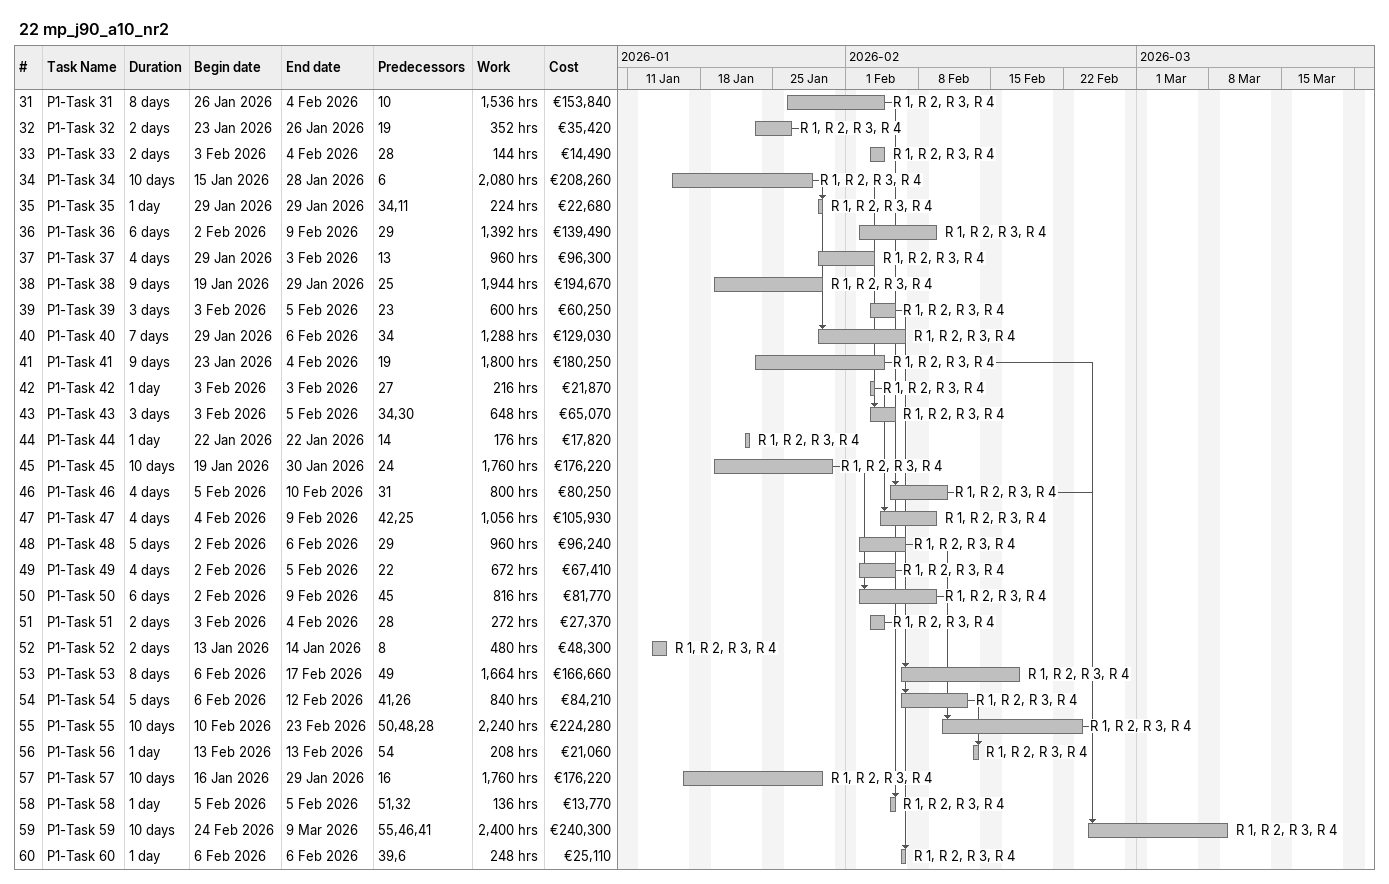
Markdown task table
22 mp_j90_a10_nr2

| ID | Task | Duration | Start | Finish | Predecessors | Resources | Work (h) | Cost (€) |
|---|---|---|---|---|---|---|---|---|
| 31 | P1-Task 31 | 8d | 2026-01-26 | 2026-02-04 | 10 | R 1, R 2, R 3, R 4 | 1536 | 153840 |
| 32 | P1-Task 32 | 2d | 2026-01-23 | 2026-01-26 | 19 | R 1, R 2, R 3, R 4 | 352 | 35420 |
| 33 | P1-Task 33 | 2d | 2026-02-03 | 2026-02-04 | 28 | R 1, R 2, R 3, R 4 | 144 | 14490 |
| 34 | P1-Task 34 | 10d | 2026-01-15 | 2026-01-28 | 6 | R 1, R 2, R 3, R 4 | 2080 | 208260 |
| 35 | P1-Task 35 | 1d | 2026-01-29 | 2026-01-29 | 34, 11 | R 1, R 2, R 3, R 4 | 224 | 22680 |
| 36 | P1-Task 36 | 6d | 2026-02-02 | 2026-02-09 | 29 | R 1, R 2, R 3, R 4 | 1392 | 139490 |
| 37 | P1-Task 37 | 4d | 2026-01-29 | 2026-02-03 | 13 | R 1, R 2, R 3, R 4 | 960 | 96300 |
| 38 | P1-Task 38 | 9d | 2026-01-19 | 2026-01-29 | 25 | R 1, R 2, R 3, R 4 | 1944 | 194670 |
| 39 | P1-Task 39 | 3d | 2026-02-03 | 2026-02-05 | 23 | R 1, R 2, R 3, R 4 | 600 | 60250 |
| 40 | P1-Task 40 | 7d | 2026-01-29 | 2026-02-06 | 34 | R 1, R 2, R 3, R 4 | 1288 | 129030 |
| 41 | P1-Task 41 | 9d | 2026-01-23 | 2026-02-04 | 19 | R 1, R 2, R 3, R 4 | 1800 | 180250 |
| 42 | P1-Task 42 | 1d | 2026-02-03 | 2026-02-03 | 27 | R 1, R 2, R 3, R 4 | 216 | 21870 |
| 43 | P1-Task 43 | 3d | 2026-02-03 | 2026-02-05 | 34, 30 | R 1, R 2, R 3, R 4 | 648 | 65070 |
| 44 | P1-Task 44 | 1d | 2026-01-22 | 2026-01-22 | 14 | R 1, R 2, R 3, R 4 | 176 | 17820 |
| 45 | P1-Task 45 | 10d | 2026-01-19 | 2026-01-30 | 24 | R 1, R 2, R 3, R 4 | 1760 | 176220 |
| 46 | P1-Task 46 | 4d | 2026-02-05 | 2026-02-10 | 31 | R 1, R 2, R 3, R 4 | 800 | 80250 |
| 47 | P1-Task 47 | 4d | 2026-02-04 | 2026-02-09 | 42, 25 | R 1, R 2, R 3, R 4 | 1056 | 105930 |
| 48 | P1-Task 48 | 5d | 2026-02-02 | 2026-02-06 | 29 | R 1, R 2, R 3, R 4 | 960 | 96240 |
| 49 | P1-Task 49 | 4d | 2026-02-02 | 2026-02-05 | 22 | R 1, R 2, R 3, R 4 | 672 | 67410 |
| 50 | P1-Task 50 | 6d | 2026-02-02 | 2026-02-09 | 45 | R 1, R 2, R 3, R 4 | 816 | 81770 |
| 51 | P1-Task 51 | 2d | 2026-02-03 | 2026-02-04 | 28 | R 1, R 2, R 3, R 4 | 272 | 27370 |
| 52 | P1-Task 52 | 2d | 2026-01-13 | 2026-01-14 | 8 | R 1, R 2, R 3, R 4 | 480 | 48300 |
| 53 | P1-Task 53 | 8d | 2026-02-06 | 2026-02-17 | 49 | R 1, R 2, R 3, R 4 | 1664 | 166660 |
| 54 | P1-Task 54 | 5d | 2026-02-06 | 2026-02-12 | 41, 26 | R 1, R 2, R 3, R 4 | 840 | 84210 |
| 55 | P1-Task 55 | 10d | 2026-02-10 | 2026-02-23 | 50, 48, 28 | R 1, R 2, R 3, R 4 | 2240 | 224280 |
| 56 | P1-Task 56 | 1d | 2026-02-13 | 2026-02-13 | 54 | R 1, R 2, R 3, R 4 | 208 | 21060 |
| 57 | P1-Task 57 | 10d | 2026-01-16 | 2026-01-29 | 16 | R 1, R 2, R 3, R 4 | 1760 | 176220 |
| 58 | P1-Task 58 | 1d | 2026-02-05 | 2026-02-05 | 51, 32 | R 1, R 2, R 3, R 4 | 136 | 13770 |
| 59 | P1-Task 59 | 10d | 2026-02-24 | 2026-03-09 | 55, 46, 41 | R 1, R 2, R 3, R 4 | 2400 | 240300 |
| 60 | P1-Task 60 | 1d | 2026-02-06 | 2026-02-06 | 39, 6 | R 1, R 2, R 3, R 4 | 248 | 25110 |
